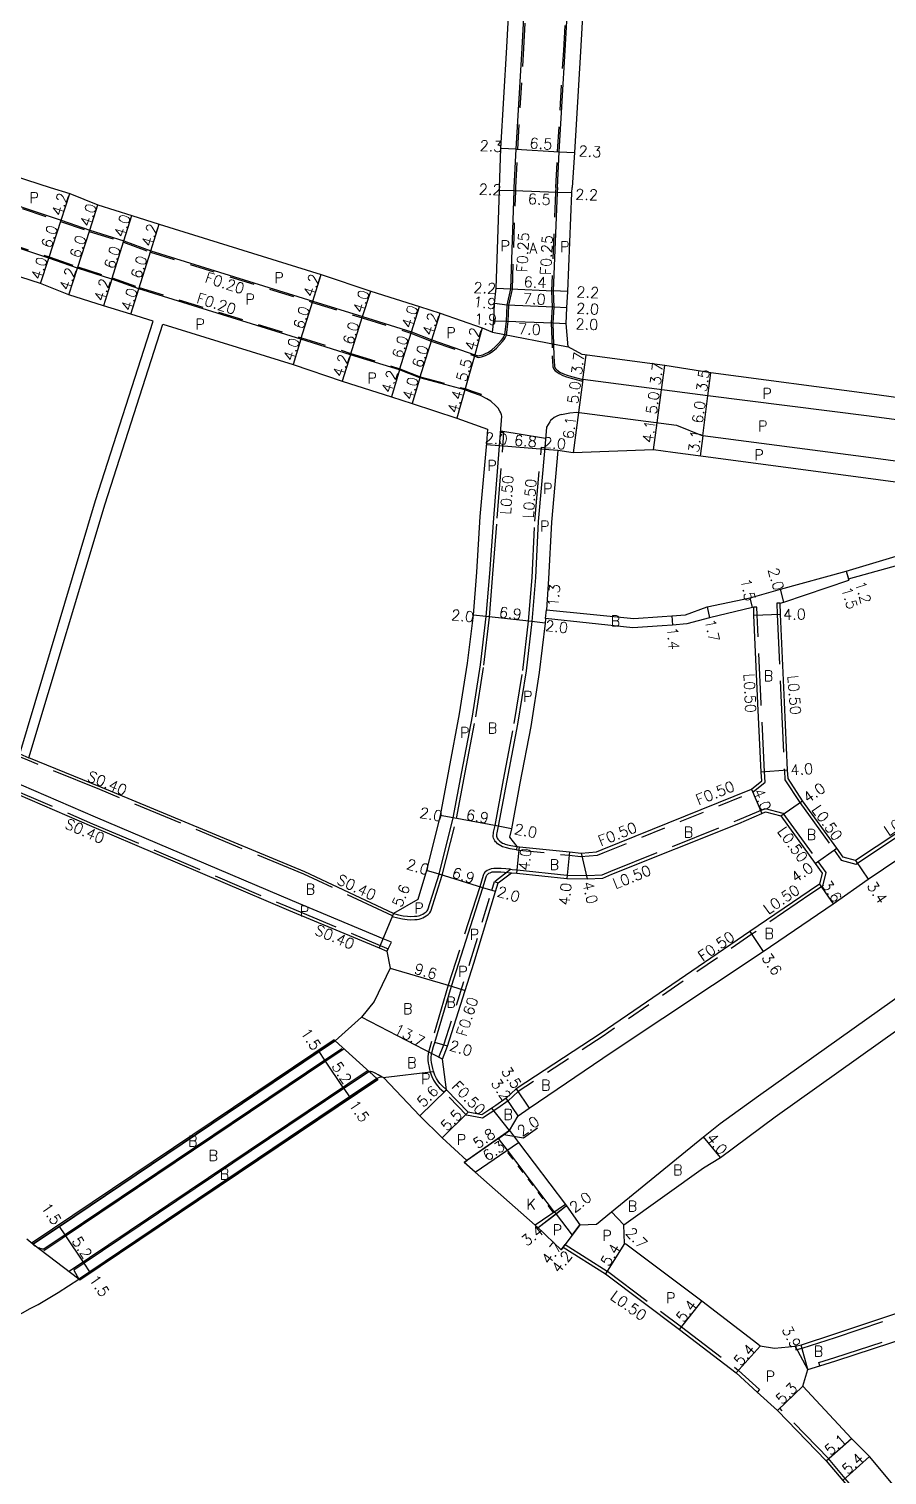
# Model space of a CAD drawing. Header units: metres. Extents: x -1600 to -800, y -109200 to -108599.
# Drawn here: x -1389 to -1260, y -109040 to -108822.5 of the extents above; entities that cross this region are included whole.
import ezdxf

# ---------------------------------------------------------------- set-up
doc = ezdxf.new("R2010")
doc.units = ezdxf.units.M
doc.header["$LTSCALE"] = 2.5
for name, pattern in [('22320', [2.5, 1.5, -1]), ('22330', [4, 3, -1]), ('6301000', [1, 0.5, -0.5])]:
    doc.linetypes.add(name, pattern=pattern)
for name, color, linetype in [('2101000', 7, 'Continuous'), ('2101001', 1, 'Continuous'), ('2102000', 4, 'Continuous'), ('2203000', 1, 'Continuous'), ('2213000', 3, 'Continuous'), ('2213001', 7, 'Continuous'), ('2232000', 120, '22320'), ('2233000', 120, '22330'), ('2233300', 150, '22330'), ('6165200', 90, '61300'), ('6165201', 224, '6301000'), ('9201100', 215, 'Continuous'), ('9201500', 222, 'Continuous'), ('9201600', 215, 'Continuous'), ('9202100', 82, 'Continuous'), ('9202200', 82, 'Continuous'), ('9203500', 155, 'Continuous')]:
    doc.layers.add(name, color=color, linetype=linetype)
doc.layers.add('9301100', color=1, linetype='Continuous', lineweight=30)
doc.layers.add('9304120', color=1, linetype='Continuous', lineweight=30)
doc.styles.add('Dm_Anotation', font='txt.shx', dxfattribs={"bigfont": 'pscdm.shx'})
doc.linetypes.add('61300', pattern='A,2,-0.75,[1,dmdr.shx,S=0.15,R=0,X=0,Y=0],-0.75', length=3.5)

msp = doc.modelspace()

# ---------------------------------------------------------------- linework, layer by layer
at = {"layer": '2101000'}
for points in [[(-1301.11, -108790.05), (-1304.11, -108792.54), (-1305.15, -108809.08), (-1306.06, -108825.86), (-1306.97, -108841.08), (-1307.32, -108846.32)], [(-1318.26, -108846.32), (-1318.06, -108840.46), (-1317.15, -108825.22), (-1316.23, -108808.43), (-1315.33, -108794.13), (-1317.33, -108791.89)], [(-1476.2, -108816.8), (-1471.21, -108818.58), (-1429.87, -108831.97), (-1413.35, -108837.44), (-1409.44, -108838.73), (-1405.18, -108840.09), (-1402.41, -108840.98), (-1385.83, -108846.32)], [(-1370.33, -108866.43), (-1373.7, -108865.39), (-1377.82, -108864.11), (-1383.01, -108862.46), (-1387.28, -108860.76), (-1400.69, -108856.45), (-1406.81, -108854.48), (-1409.56, -108853.6), (-1413.81, -108852.24), (-1417.74, -108850.94), (-1431.77, -108846.32)], [(-1385.83, -108846.32), (-1382.89, -108847.25), (-1378.64, -108848.95), (-1373.54, -108850.57), (-1369.43, -108851.84), (-1345.06, -108859.41), (-1337.63, -108861.94), (-1330.3, -108864.24), (-1327.2, -108865.24), (-1320.86, -108867.44), (-1319.32, -108868.08), (-1319.12, -108866.39), (-1318.99, -108863.79), (-1318.77, -108861.46), (-1318.27, -108846.78), (-1318.26, -108846.32)], [(-1307.92, -108870.3), (-1308.23, -108866.79), (-1308.11, -108864.44), (-1307.98, -108861.97), (-1307.38, -108847.15), (-1307.32, -108846.32)], [(-1368.9, -108866.88), (-1349.3, -108872.96), (-1341.91, -108875.48), (-1334.5, -108877.8), (-1331.37, -108878.82), (-1324.66, -108881.02), (-1320.06, -108882.68)], [(-1247.8, -108879.3), (-1250.25, -108879.06), (-1262.26, -108877.44), (-1286.46, -108874.21), (-1293.41, -108873.1), (-1305.85, -108871.46), (-1307.92, -108870.3)], [(-1320.06, -108882.68), (-1320.23, -108884.8), (-1321.21, -108895.81), (-1321.72, -108904.21), (-1322.24, -108910.67), (-1323.1, -108917.87), (-1324.31, -108925.52), (-1325.89, -108933.82), (-1327.19, -108940.78), (-1329.26, -108949.04), (-1330.55, -108953.42)], [(-1309.48, -108885.91), (-1310.44, -108896.69)], [(-1244.93, -108892.5), (-1263.92, -108889.93), (-1288.41, -108886.69), (-1292.19, -108886.17), (-1295.08, -108885.79), (-1307.17, -108886.22), (-1309.48, -108885.91)], [(-1310.44, -108896.69), (-1310.87, -108905.19), (-1311.19, -108909.87)], [(-1287.03, -108909.4), (-1280.55, -108908.05), (-1276.03, -108906.76), (-1266.13, -108904.02), (-1245.06, -108897.73), (-1244.7, -108897.62)], [(-1266.59, -108947.06), (-1267.53, -108945.69), (-1272.68, -108938.57), (-1274.84, -108935.23), (-1274.93, -108933.98), (-1275.42, -108923.75), (-1276.01, -108910.53), (-1276.05, -108908.84), (-1275.48, -108908.68), (-1265.72, -108905.41), (-1265.79, -108905.17), (-1244.78, -108899.38), (-1244.65, -108899.34), (-1243.42, -108905.94), (-1238.85, -108929.09)], [(-1311.33, -108911.16), (-1311.41, -108911.85), (-1312.29, -108919.26), (-1313.57, -108927.39), (-1315.19, -108935.91), (-1316.47, -108942.78), (-1316.78, -108944.06), (-1315.64, -108945.45), (-1315.23, -108945.5), (-1307.72, -108946.26), (-1306, -108946.43), (-1303.65, -108946.25), (-1302.84, -108945.92), (-1280.39, -108936.81), (-1278.83, -108935.55), (-1278.92, -108934.27), (-1279.42, -108923.94), (-1280, -108910.64), (-1280.04, -108909.47), (-1280.23, -108909.51), (-1286.68, -108911.06)], [(-1311.19, -108909.87), (-1298.06, -108911.17), (-1293.78, -108910.86), (-1292.34, -108910.75), (-1290.31, -108910.59), (-1287.03, -108909.4)], [(-1303.66, -109002.23), (-1301.41, -109000.39), (-1287.58, -108989.1), (-1285.1, -108987.1), (-1279.33, -108982.96), (-1244.85, -108958.45), (-1242.47, -108956.72), (-1239.72, -108957.78), (-1234.81, -108959.66), (-1233.81, -108959.06), (-1214.38, -108947.97), (-1207.74, -108944.26), (-1206.41, -108943.51), (-1204.69, -108943.23), (-1186.43, -108940.32), (-1184.23, -108939.97), (-1182.19, -108920.7), (-1181.19, -108916.91), (-1175.53, -108908.7)], [(-1286.68, -108911.06), (-1290.1, -108911.98), (-1292.23, -108912.15), (-1293.78, -108912.27), (-1298.19, -108912.56), (-1311.33, -108911.16)], [(-1239.62, -108930.93), (-1246.23, -108935.3), (-1264.75, -108947.55), (-1266.59, -108947.06)], [(-1330.55, -108953.42), (-1334.19, -108955.53), (-1347.53, -108949.24), (-1378.21, -108936.54), (-1389.01, -108932.1)], [(-1316.78, -108988.18), (-1315.45, -108985.94), (-1313.79, -108984.8), (-1301.34, -108976.31), (-1278.59, -108961.23), (-1268.1, -108954.08), (-1262.84, -108950.36), (-1244.52, -108938.01), (-1234.65, -108931.48)], [(-1392.57, -108936.8), (-1379.6, -108942.4), (-1349.97, -108955.01), (-1336.35, -108960.7), (-1335.18, -108961.19), (-1334.68, -108963.74), (-1337.13, -108968.78), (-1339.01, -108971.14), (-1342.98, -108974.69), (-1345.38, -108976.3), (-1384.44, -109002.58), (-1388.42, -109005.25), (-1389.31, -109004.49)], [(-1270.12, -108951.1), (-1271.7, -108952.15), (-1280.6, -108958.24), (-1302.95, -108973.54), (-1315.76, -108981.91), (-1317.25, -108983.3), (-1318.81, -108984.39), (-1320.92, -108985.78), (-1322.98, -108985.38), (-1326.25, -108982.02), (-1326.83, -108977.41), (-1326.06, -108975.46), (-1322.1, -108962.98), (-1318.84, -108952.24), (-1318.44, -108950.9), (-1316.45, -108949.39), (-1315.63, -108949.48), (-1308.13, -108950.24), (-1305.1, -108950.33), (-1302.72, -108950.19), (-1301.35, -108949.63), (-1282.28, -108941.97), (-1278.81, -108940.48), (-1278.28, -108940.25), (-1275.96, -108940.86), (-1270.81, -108947.98), (-1269.72, -108949.45), (-1270.12, -108951.1)], [(-1276.89, -109020.97), (-1279.05, -109020.59), (-1279.39, -109020.31), (-1287.84, -109013.84), (-1299.25, -109005.26), (-1299.45, -109005.14), (-1299.54, -109002.34), (-1287.59, -108993.8), (-1285.05, -108992.2), (-1276.82, -108986.09), (-1242.54, -108961.71)], [(-1482.78, -109025.81), (-1481.16, -109025.72), (-1446.93, -109023.67), (-1432.79, -109022.9), (-1406.18, -109020.79), (-1404.18, -109020.56), (-1400.63, -109020.42), (-1395.72, -109019), (-1393.26, -109017.55), (-1391.16, -109016.24), (-1388.81, -109014.91), (-1387.64, -109014.33), (-1384.63, -109012.55), (-1381.51, -109010.51), (-1379.85, -109009.4), (-1340.79, -108983.12), (-1336.68, -108980.36)], [(-1321.91, -108994.42), (-1323.57, -108992.95), (-1323.16, -108992.67), (-1326.88, -108989.26), (-1330.25, -108985.94), (-1335.65, -108980.23), (-1335.74, -108980.18), (-1335.88, -108980.15), (-1336.03, -108980.14), (-1336.22, -108980.16), (-1336.68, -108980.36)], [(-1316.78, -108988.18), (-1315.41, -108989.99)], [(-1308.32, -108999.3), (-1308.16, -108999.51), (-1306.16, -109002.37), (-1303.66, -109002.23)], [(-1312.89, -109002.42), (-1312.43, -109002.82), (-1309.01, -109006.1), (-1308.71, -109005.7), (-1302.32, -109009.71), (-1291.18, -109018.09), (-1282.65, -109024.61), (-1279.5, -109027.5), (-1276.46, -109030.28), (-1269.15, -109037.84), (-1266.64, -109040.81), (-1263.33, -109044.74), (-1257.63, -109052.56), (-1256.22, -109054.6), (-1255.63, -109055.57), (-1254.45, -109057.45), (-1254.15, -109057.89)], [(-1250.66, -109056.08), (-1251.02, -109055.4), (-1251.92, -109053.4), (-1251.68, -109051.66), (-1259.05, -109041.43), (-1262.63, -109037.2), (-1265.31, -109034.48), (-1272.64, -109026.6), (-1271.91, -109024.1), (-1270.1, -109023.54), (-1267.68, -109022.79), (-1250.82, -109017.3), (-1239.49, -109013.35), (-1223.26, -109007.69), (-1220.94, -109007.04), (-1218.97, -109006.6), (-1216.02, -109006.03), (-1194.81, -109002.47), (-1193.65, -109002.27)], [(-1252.11, -109013.51), (-1267.87, -109018.81), (-1272.91, -109020.43), (-1273.77, -109020.67), (-1276.89, -109020.97)]]:
    msp.add_lwpolyline(points, dxfattribs=at)
at = {"layer": '2101001'}
for points in [[(-1315.41, -108989.99), (-1308.32, -108999.3)], [(-1312.89, -109002.42), (-1321.91, -108994.42)]]:
    msp.add_lwpolyline(points, dxfattribs=at)
at = {"layer": '2102000'}
for points in [[(-1390.41, -108931.52), (-1378.99, -108893.43), (-1370.33, -108866.43)], [(-1389.01, -108932.1), (-1377.57, -108893.92), (-1368.9, -108866.88)]]:
    msp.add_lwpolyline(points, dxfattribs=at)
at = {"layer": '2203000'}
for points in [[(-1384.44, -109002.58), (-1345.38, -108976.3), (-1342.98, -108974.69), (-1343.13, -108974.51), (-1388.55, -109005.06), (-1388.42, -109005.25)], [(-1379.85, -109009.4), (-1336.68, -108980.36), (-1336.55, -108980.54), (-1381.36, -109010.69), (-1381.51, -109010.51)]]:
    msp.add_lwpolyline(points, close=True, dxfattribs=at)
at = {"layer": '2213000'}
for points in [[(-1316.05, -108846.32), (-1315.76, -108840.59), (-1314.85, -108825.36), (-1313.93, -108808.57), (-1313.07, -108794.8), (-1313.12, -108794.1), (-1313.35, -108793.44), (-1313.74, -108792.86), (-1314.27, -108792.4), (-1314.9, -108792.1), (-1317.33, -108791.89)], [(-1309.54, -108846.32), (-1309.27, -108840.95), (-1308.36, -108825.73), (-1307.44, -108808.95), (-1306.42, -108792.61), (-1306.26, -108791.81)], [(-1395.89, -108847.33), (-1384.19, -108851.25), (-1379.88, -108852.75), (-1374.75, -108854.38), (-1370.67, -108855.86), (-1346.31, -108863.42), (-1338.86, -108865.75), (-1331.5, -108868.05), (-1328.45, -108869.25), (-1321.99, -108871.48), (-1321.6, -108871.61), (-1321.36, -108871.64), (-1321.2, -108871.62), (-1321.02, -108871.57), (-1320.75, -108871.48), (-1320.44, -108871.36), (-1319.9, -108871.08), (-1319.43, -108870.74), (-1318.89, -108870.3), (-1318.47, -108869.87), (-1318.01, -108869.36), (-1317.77, -108869.05), (-1317.62, -108868.81), (-1317.47, -108868.45), (-1317.34, -108867.67), (-1317.22, -108866.45), (-1317.1, -108864.02), (-1316.57, -108861.59), (-1316.07, -108846.86), (-1316.05, -108846.32)], [(-1309.54, -108846.32), (-1309.58, -108847.08), (-1310.18, -108861.87), (-1310.11, -108864.35), (-1310.23, -108866.71), (-1310.07, -108871.66), (-1310.03, -108872.61), (-1310, -108873.02), (-1309.98, -108873.28), (-1309.9, -108873.53), (-1309.71, -108873.73), (-1309.44, -108873.93), (-1309.19, -108874.09), (-1308.65, -108874.36), (-1308.09, -108874.58), (-1307.41, -108874.78), (-1305.72, -108875.21)], [(-1317.9, -108880.72), (-1317.95, -108880.53), (-1318.06, -108880.23), (-1318.19, -108879.95), (-1318.46, -108879.5), (-1318.8, -108879.15), (-1319.58, -108878.48), (-1320.14, -108878.11), (-1321.11, -108877.6), (-1322.43, -108877.15), (-1323.46, -108876.78), (-1330.25, -108874.98), (-1333.29, -108873.78), (-1340.65, -108871.48), (-1348.11, -108869.14), (-1372.49, -108861.57), (-1376.57, -108860.1), (-1381.72, -108858.46), (-1386.04, -108856.95), (-1398.69, -108852.73)], [(-1250.5, -108882.29), (-1250.69, -108882.33), (-1262.69, -108880.71), (-1286.91, -108877.68), (-1305.72, -108875.21)], [(-1334.19, -108955.53), (-1333.43, -108955.71), (-1332.74, -108955.86), (-1332.1, -108955.94), (-1331.58, -108955.97), (-1331.03, -108955.95), (-1330.71, -108955.93), (-1330.45, -108955.88), (-1330.23, -108955.81), (-1330.02, -108955.72), (-1329.8, -108955.6), (-1329.58, -108955.46), (-1329.29, -108955.27), (-1329.12, -108955.1), (-1329.02, -108954.95), (-1327.35, -108949.61), (-1325.22, -108941.15), (-1323.93, -108934.21), (-1322.34, -108925.87), (-1321.11, -108918.11), (-1320.25, -108910.88), (-1319.73, -108904.39), (-1319.1, -108896.05), (-1317.9, -108880.72)], [(-1308.96, -108880.49), (-1309.28, -108880.6), (-1309.65, -108880.74), (-1310.04, -108880.95), (-1310.41, -108881.25), (-1310.58, -108881.4), (-1310.69, -108881.57), (-1311.18, -108882.39)], [(-1308.96, -108880.49), (-1307.68, -108880.21), (-1306.62, -108880.14), (-1291.65, -108882.1), (-1287.7, -108883.66)], [(-1311.18, -108882.39), (-1311.45, -108885.45), (-1312.43, -108896.56), (-1312.86, -108905.01), (-1313.39, -108911.63), (-1314.27, -108919.03), (-1315.54, -108927.05), (-1317.15, -108935.52), (-1318.44, -108942.41), (-1318.66, -108943.41), (-1318.69, -108943.58), (-1318.7, -108943.76), (-1318.7, -108943.91), (-1318.68, -108944.03), (-1318.6, -108944.2), (-1318.52, -108944.34), (-1318.46, -108944.42), (-1318.37, -108944.52), (-1318.22, -108944.65), (-1318.03, -108944.8), (-1317.81, -108944.93), (-1317.61, -108945.02), (-1317.43, -108945.09), (-1317.07, -108945.19), (-1316.56, -108945.31), (-1315.64, -108945.45)], [(-1246.03, -108889.54), (-1246.9, -108889.13), (-1247.59, -108889.01), (-1263.51, -108886.85), (-1287.7, -108883.66), (-1288.12, -108883.51)], [(-1325.48, -108966.47), (-1320.76, -108951.66), (-1320.25, -108949.99), (-1320.21, -108949.88), (-1320.14, -108949.75), (-1320.07, -108949.66), (-1319.98, -108949.57), (-1319.85, -108949.48), (-1319.67, -108949.4), (-1319.38, -108949.28), (-1319.1, -108949.24), (-1318.83, -108949.25), (-1318.52, -108949.25), (-1318.05, -108949.28), (-1317.52, -108949.31), (-1316.45, -108949.39)], [(-1327.98, -108974.91), (-1325.48, -108966.47)], [(-1326.25, -108982.02), (-1326.92, -108981.41), (-1327.24, -108981.07), (-1327.46, -108980.76), (-1327.72, -108980.33), (-1327.97, -108979.82), (-1328.19, -108979.25), (-1328.29, -108978.86), (-1328.4, -108978.36), (-1328.48, -108977.95), (-1328.52, -108977.53), (-1328.53, -108977.17), (-1328.47, -108976.68), (-1328.16, -108975.54), (-1327.98, -108974.91)], [(-1341.99, -108975.86), (-1344.53, -108977.57), (-1383.59, -109003.85), (-1386.74, -109005.97), (-1386.82, -109006), (-1386.87, -109006), (-1386.96, -109006), (-1387.14, -109005.98), (-1387.26, -109005.94), (-1387.45, -109005.87), (-1387.63, -109005.79), (-1387.82, -109005.7), (-1388, -109005.6), (-1388.17, -109005.49), (-1388.42, -109005.25)], [(-1335.88, -108980.15), (-1336.48, -108979.77), (-1336.83, -108979.57), (-1337.14, -108979.42), (-1337.41, -108979.34), (-1337.54, -108979.32), (-1337.64, -108979.31), (-1337.74, -108979.31), (-1337.81, -108979.32), (-1337.86, -108979.33), (-1337.93, -108979.36), (-1338.13, -108979.49), (-1341.65, -108981.85), (-1380.71, -109008.13), (-1382.26, -109009.18), (-1381.51, -109010.51)], [(-1317.06, -108991.12), (-1318.41, -108989.34), (-1316.78, -108988.18)], [(-1309.97, -109000.43), (-1309.76, -109000.72), (-1307.34, -109003.91), (-1306.16, -109002.37)]]:
    msp.add_lwpolyline(points, dxfattribs=at)
at = {"layer": '2213001'}
msp.add_lwpolyline([(-1309.97, -109000.43), (-1317.06, -108991.12)], dxfattribs=at)
at = {"layer": '2232000'}
for points in [[(-1309.79, -108846.32), (-1309.52, -108840.94), (-1308.61, -108825.71), (-1307.69, -108808.93), (-1306.67, -108792.6), (-1306.49, -108791.69)], [(-1315.8, -108846.32), (-1315.51, -108840.6), (-1314.6, -108825.37), (-1313.68, -108808.58), (-1312.82, -108794.8)], [(-1418.35, -108846.32), (-1416.43, -108846.95), (-1412.45, -108848.06), (-1408.2, -108849.42), (-1405.51, -108850.49), (-1398.63, -108852.54), (-1385.98, -108856.76), (-1381.66, -108858.27), (-1376.51, -108859.91), (-1372.43, -108861.38), (-1348.05, -108868.95), (-1340.59, -108871.29), (-1333.23, -108873.59), (-1330.19, -108874.79), (-1323.4, -108876.59), (-1322.36, -108876.96), (-1321.03, -108877.41), (-1321.11, -108877.6)], [(-1399.94, -108846.32), (-1395.95, -108847.52), (-1384.25, -108851.44), (-1379.95, -108852.94), (-1374.82, -108854.57), (-1370.74, -108856.04), (-1346.37, -108863.61), (-1338.92, -108865.94), (-1331.57, -108868.24), (-1328.52, -108869.44), (-1322.05, -108871.67), (-1321.65, -108871.81)], [(-1321.6, -108871.61), (-1321.65, -108871.81), (-1321.66, -108871.86), (-1321.36, -108871.89), (-1321.15, -108871.86), (-1320.95, -108871.81), (-1320.66, -108871.71), (-1320.34, -108871.59), (-1319.76, -108871.29), (-1319.27, -108870.94), (-1318.72, -108870.48), (-1318.29, -108870.04), (-1317.82, -108869.52), (-1317.57, -108869.2), (-1317.4, -108868.93), (-1317.23, -108868.52), (-1317.09, -108867.7), (-1316.97, -108866.47), (-1316.85, -108864.05), (-1316.32, -108861.62), (-1315.82, -108846.87), (-1315.8, -108846.32)], [(-1309.79, -108846.32), (-1309.83, -108847.07), (-1310.43, -108861.87), (-1310.36, -108864.35), (-1310.48, -108866.71), (-1310.32, -108871.67), (-1310.28, -108872.63), (-1310.24, -108873.04), (-1310.23, -108873.33), (-1310.11, -108873.66), (-1309.88, -108873.92), (-1309.58, -108874.13), (-1309.31, -108874.3), (-1308.76, -108874.59), (-1308.18, -108874.82), (-1307.48, -108875.02), (-1305.77, -108875.46), (-1305.72, -108875.21)], [(-1315.64, -108945.45), (-1315.72, -108945.95), (-1315.28, -108945.99), (-1307.77, -108946.76), (-1306.01, -108946.93), (-1303.53, -108946.74), (-1302.65, -108946.39), (-1280.13, -108937.24), (-1280.39, -108936.81)], [(-1326.83, -108977.41), (-1327.36, -108977.14), (-1326.63, -108975.26), (-1322.67, -108962.81), (-1319.42, -108952.06), (-1319.01, -108950.72), (-1318.92, -108950.75), (-1318.44, -108950.9)], [(-1280.6, -108958.24), (-1280.32, -108958.65), (-1302.67, -108973.96), (-1315.45, -108982.31), (-1316.94, -108983.69), (-1318.53, -108984.8), (-1320.82, -108986.31), (-1323.23, -108985.84), (-1326.61, -108982.37), (-1326.25, -108982.02)]]:
    msp.add_lwpolyline(points, dxfattribs=at)
at = {"layer": '2233000'}
for points in [[(-1334.34, -108955.9), (-1334.38, -108956), (-1333.54, -108956.2), (-1332.82, -108956.35), (-1332.15, -108956.44), (-1331.58, -108956.47), (-1331.01, -108956.45), (-1330.64, -108956.42), (-1330.34, -108956.36), (-1330.06, -108956.29), (-1329.79, -108956.16), (-1329.55, -108956.03), (-1329.3, -108955.87), (-1328.98, -108955.66), (-1328.74, -108955.43), (-1328.56, -108955.17), (-1326.87, -108949.75), (-1324.73, -108941.26), (-1323.44, -108934.31), (-1321.84, -108925.95), (-1320.61, -108918.17), (-1319.76, -108910.94), (-1319.24, -108904.44), (-1318.6, -108896.09), (-1317.59, -108883.17)], [(-1317.59, -108883.17), (-1318.09, -108883.16)], [(-1315.72, -108945.95), (-1316.66, -108945.8), (-1317.19, -108945.67), (-1317.59, -108945.56), (-1317.8, -108945.48), (-1318.04, -108945.37), (-1318.3, -108945.22), (-1318.54, -108945.04), (-1318.73, -108944.87), (-1318.85, -108944.73), (-1318.94, -108944.61), (-1319.04, -108944.42), (-1319.15, -108944.18), (-1319.2, -108943.97), (-1319.2, -108943.75), (-1319.18, -108943.52), (-1319.15, -108943.31), (-1318.93, -108942.31), (-1317.65, -108935.43), (-1316.03, -108926.97), (-1314.77, -108918.96), (-1313.89, -108911.57), (-1313.36, -108904.97), (-1312.93, -108896.52), (-1311.95, -108885.41), (-1311.45, -108885.45)], [(-1280.13, -108937.24), (-1278.31, -108935.78), (-1278.42, -108934.23), (-1278.92, -108923.92), (-1279.5, -108910.62), (-1279.54, -108909.46), (-1280.04, -108909.47)], [(-1276.05, -108908.84), (-1276.55, -108908.85), (-1276.51, -108910.55), (-1275.92, -108923.77), (-1275.42, -108934.02), (-1275.33, -108935.4), (-1273.09, -108938.85), (-1267.94, -108945.98), (-1266.89, -108947.5), (-1264.66, -108948.09), (-1245.95, -108935.71), (-1239.22, -108931.25)], [(-1318.92, -108950.75), (-1318.87, -108950.6), (-1316.6, -108948.88), (-1316.35, -108948.9), (-1315.58, -108948.98), (-1308.09, -108949.74), (-1305.1, -108949.83), (-1302.84, -108949.69), (-1301.53, -108949.17), (-1282.47, -108941.5), (-1278.32, -108939.73), (-1275.66, -108940.42), (-1270.41, -108947.68), (-1269.18, -108949.34), (-1269.68, -108951.41), (-1271.42, -108952.56), (-1280.32, -108958.65)], [(-1316.6, -108948.88), (-1318.02, -108948.78), (-1318.5, -108948.75), (-1318.82, -108948.75), (-1319.12, -108948.74), (-1319.52, -108948.79), (-1319.86, -108948.94), (-1320.11, -108949.04), (-1320.3, -108949.19), (-1320.44, -108949.32), (-1320.56, -108949.48), (-1320.66, -108949.66), (-1320.73, -108949.83), (-1321.24, -108951.51), (-1325.96, -108966.32), (-1328.46, -108974.77), (-1328.96, -108976.58), (-1329.03, -108977.14), (-1329.02, -108977.56), (-1328.97, -108978.02), (-1328.89, -108978.46), (-1328.78, -108978.97), (-1328.67, -108979.4), (-1328.43, -108980.02), (-1328.16, -108980.57), (-1327.88, -108981.03), (-1327.63, -108981.39), (-1327.27, -108981.77), (-1326.61, -108982.37)], [(-1273.77, -109020.67), (-1273.68, -109021.17), (-1272.76, -109020.91), (-1267.71, -109019.28), (-1251.95, -109013.99), (-1240.64, -109010.05), (-1224.19, -109004.31), (-1223.04, -109001.41), (-1223.25, -109000.89), (-1234.47, -108972.98), (-1236.86, -108966.84), (-1238.87, -108961.85), (-1240.97, -108961.05), (-1241.69, -108960.77), (-1241.87, -108961.24)], [(-1270.1, -109023.54), (-1270.25, -109023.06), (-1267.83, -109022.31), (-1250.98, -109016.83), (-1239.65, -109012.88), (-1223.41, -109007.22), (-1221.07, -109006.56), (-1219.07, -109006.11), (-1216.11, -109005.53), (-1194.89, -109001.97), (-1193.37, -109001.72)], [(-1308.71, -109005.7), (-1308.4, -109005.3), (-1302.04, -109009.3), (-1290.88, -109017.69), (-1282.32, -109024.24), (-1279.16, -109027.13), (-1279.5, -109027.5)], [(-1254.15, -109057.89), (-1253.7, -109057.66), (-1254.04, -109057.18), (-1255.2, -109055.31), (-1255.8, -109054.33), (-1257.22, -109052.27), (-1262.93, -109044.43), (-1266.26, -109040.49), (-1268.78, -109037.5), (-1276.1, -109029.93), (-1276.46, -109030.28)]]:
    msp.add_lwpolyline(points, dxfattribs=at)
at = {"layer": '2233300'}
for points in [[(-1334.19, -108955.53), (-1334.34, -108955.9), (-1347.69, -108949.6), (-1378.37, -108936.9), (-1389.17, -108932.47), (-1390.56, -108931.9), (-1414.52, -108922.31), (-1427.05, -108917.21), (-1445.36, -108909.48), (-1464.94, -108901.62), (-1480.46, -108894.99), (-1482.78, -108894.02)], [(-1482.78, -108899.98), (-1482.58, -108900.06), (-1466.83, -108906.14), (-1447.1, -108914.6), (-1428.94, -108921.73), (-1416.6, -108926.97), (-1392.42, -108936.43), (-1379.44, -108942.03), (-1349.81, -108954.64), (-1336.19, -108960.33), (-1335, -108960.83), (-1335.18, -108961.19)], [(-1390.41, -108931.52), (-1389.01, -108932.1)]]:
    msp.add_lwpolyline(points, dxfattribs=at)
at = {"layer": '6165200'}
for points in [[(-1341.61, -108975.89), (-1386.78, -109006.27)], [(-1338.03, -108979.14), (-1382.99, -109009.38)]]:
    msp.add_lwpolyline(points, dxfattribs=at)
at = {"layer": '6165201'}
msp.add_lwpolyline([(-1310.17, -109000.42), (-1317.12, -108991.29)], dxfattribs=at)
at = {"layer": '9201100'}
for points in [[(-1315.76, -108840.59), (-1318.06, -108840.46)], [(-1315.76, -108840.59), (-1309.27, -108840.95)], [(-1309.27, -108840.95), (-1306.97, -108841.08)], [(-1384.19, -108851.25), (-1382.89, -108847.25)], [(-1316.07, -108846.86), (-1318.27, -108846.78)], [(-1309.58, -108847.08), (-1316.07, -108846.86)], [(-1307.38, -108847.15), (-1309.58, -108847.08)], [(-1379.88, -108852.75), (-1378.64, -108848.95)], [(-1374.75, -108854.38), (-1373.54, -108850.57)], [(-1386.04, -108856.95), (-1384.19, -108851.25)], [(-1381.72, -108858.46), (-1379.88, -108852.75)], [(-1370.67, -108855.86), (-1369.43, -108851.84)], [(-1376.57, -108860.1), (-1374.75, -108854.38)], [(-1387.28, -108860.76), (-1386.04, -108856.95)], [(-1372.49, -108861.57), (-1370.67, -108855.86)], [(-1383.01, -108862.46), (-1381.72, -108858.46)], [(-1346.31, -108863.42), (-1345.06, -108859.41)], [(-1376.57, -108860.1), (-1377.82, -108864.11)], [(-1373.7, -108865.39), (-1372.49, -108861.57)], [(-1318.77, -108861.46), (-1316.57, -108861.59)], [(-1316.57, -108861.59), (-1310.18, -108861.87)], [(-1348.11, -108869.14), (-1346.31, -108863.42)], [(-1338.86, -108865.75), (-1337.63, -108861.94)], [(-1317.1, -108864.02), (-1318.99, -108863.79)], [(-1307.98, -108861.97), (-1310.18, -108861.87)], [(-1340.65, -108871.48), (-1338.86, -108865.75)], [(-1331.5, -108868.05), (-1330.3, -108864.24)], [(-1328.45, -108869.25), (-1327.2, -108865.24)], [(-1310.11, -108864.35), (-1317.1, -108864.02)], [(-1308.11, -108864.44), (-1310.11, -108864.35)], [(-1333.29, -108873.78), (-1331.5, -108868.05)], [(-1320.86, -108867.44), (-1321.99, -108871.48)], [(-1319.12, -108866.39), (-1317.22, -108866.45)], [(-1317.22, -108866.45), (-1310.23, -108866.71)], [(-1310.23, -108866.71), (-1308.23, -108866.79)], [(-1348.11, -108869.14), (-1349.3, -108872.96)], [(-1330.25, -108874.98), (-1328.45, -108869.25)], [(-1340.65, -108871.48), (-1341.91, -108875.48)], [(-1321.99, -108871.48), (-1323.46, -108876.78)], [(-1333.29, -108873.78), (-1334.5, -108877.8)], [(-1330.25, -108874.98), (-1331.37, -108878.82)], [(-1323.46, -108876.78), (-1324.66, -108881.02)], [(-1305.72, -108875.21), (-1306.37, -108880.17)], [(-1306.37, -108880.17), (-1307.17, -108886.22)], [(-1266.13, -108904.02), (-1265.72, -108905.41)], [(-1266.13, -108904.02), (-1265.79, -108905.17)], [(-1275.48, -108908.68), (-1276.03, -108906.76)], [(-1287.03, -108909.4), (-1286.68, -108911.06)], [(-1280.23, -108909.51), (-1280.55, -108908.05)], [(-1320.25, -108910.88), (-1322.24, -108910.67)], [(-1313.39, -108911.63), (-1320.25, -108910.88)], [(-1311.41, -108911.85), (-1313.39, -108911.63)], [(-1311.33, -108911.16), (-1311.19, -108909.87)], [(-1292.34, -108910.75), (-1292.23, -108912.15)], [(-1280, -108910.64), (-1276.01, -108910.53)], [(-1274.93, -108933.98), (-1278.92, -108934.27)], [(-1280.39, -108936.81), (-1278.81, -108940.48)], [(-1275.96, -108940.86), (-1272.68, -108938.57)], [(-1325.22, -108941.15), (-1327.19, -108940.78)], [(-1318.44, -108942.41), (-1325.22, -108941.15)], [(-1316.47, -108942.78), (-1318.44, -108942.41)], [(-1315.63, -108949.48), (-1315.23, -108945.5)], [(-1307.72, -108946.26), (-1308.13, -108950.24)], [(-1306, -108946.43), (-1305.1, -108950.33)], [(-1270.81, -108947.98), (-1267.53, -108945.69)], [(-1264.75, -108947.55), (-1262.84, -108950.36)], [(-1327.35, -108949.61), (-1329.26, -108949.04)], [(-1320.76, -108951.66), (-1327.35, -108949.61)], [(-1318.84, -108952.24), (-1320.76, -108951.66)], [(-1270.12, -108951.1), (-1268.1, -108954.08)], [(-1334.19, -108955.53), (-1336.35, -108960.7)], [(-1280.6, -108958.24), (-1278.59, -108961.23)], [(-1334.68, -108963.74), (-1325.48, -108966.47)], [(-1326.83, -108977.41), (-1339.01, -108971.14)], [(-1326.06, -108975.46), (-1327.98, -108974.91)], [(-1344.53, -108977.57), (-1345.38, -108976.3)], [(-1341.65, -108981.85), (-1344.53, -108977.57)], [(-1341.65, -108981.85), (-1340.79, -108983.12)], [(-1326.25, -108982.02), (-1330.25, -108985.94)], [(-1315.45, -108985.94), (-1317.25, -108983.3)], [(-1315.76, -108981.91), (-1313.79, -108984.8)], [(-1322.98, -108985.38), (-1326.88, -108989.26)], [(-1318.41, -108989.34), (-1323.57, -108992.95)], [(-1318.41, -108989.34), (-1323.16, -108992.67)], [(-1316.78, -108988.18), (-1318.41, -108989.34)], [(-1285.05, -108992.2), (-1287.58, -108989.1)], [(-1309.76, -109000.72), (-1312.43, -109002.82)], [(-1308.16, -108999.51), (-1309.76, -109000.72)], [(-1299.54, -109002.34), (-1301.41, -109000.39)], [(-1383.59, -109003.85), (-1384.44, -109002.58)], [(-1306.16, -109002.37), (-1309.01, -109006.1)], [(-1306.16, -109002.37), (-1308.71, -109005.7)], [(-1380.71, -109008.13), (-1383.59, -109003.85)], [(-1299.45, -109005.14), (-1302.32, -109009.71)], [(-1379.85, -109009.4), (-1380.71, -109008.13)], [(-1291.18, -109018.09), (-1287.84, -109013.84)], [(-1279.05, -109020.59), (-1282.65, -109024.61)], [(-1271.91, -109024.1), (-1273.77, -109020.67)], [(-1272.64, -109026.6), (-1276.46, -109030.28)], [(-1269.15, -109037.84), (-1265.31, -109034.48)], [(-1266.64, -109040.81), (-1262.63, -109037.2)]]:
    msp.add_lwpolyline(points, dxfattribs=at)
at = {"layer": '9201100', "flags": 128}
for points in [[(-1305.72, -108875.21), (-1305.24, -108871.54)], [(-1293.89, -108876.76), (-1293.41, -108873.1)], [(-1286.91, -108877.68), (-1286.46, -108874.21)], [(-1294.55, -108881.72), (-1293.89, -108876.76)], [(-1287.7, -108883.66), (-1286.91, -108877.68)], [(-1295.08, -108885.79), (-1294.55, -108881.72)], [(-1318.25, -108885.21), (-1320.25, -108885.03)], [(-1311.48, -108885.73), (-1318.25, -108885.21)], [(-1309.48, -108885.91), (-1311.48, -108885.73)], [(-1287.7, -108883.66), (-1288.1, -108886.73)]]:
    msp.add_lwpolyline(points, dxfattribs=at)
at = {"layer": '9201600'}
msp.add_lwpolyline([(-1317.6, -108988.76), (-1314.66, -108989.25), (-1312.54, -108987.74)], dxfattribs=at)
at = {"layer": '9202200'}
for points in [[(-1319.32, -108868.08), (-1307.92, -108870.3)], [(-1311.33, -108884.09), (-1318.08, -108883)], [(-1335.18, -108961.19), (-1335, -108960.83), (-1334.51, -108959.84), (-1335.77, -108959.31), (-1349.38, -108953.62), (-1379, -108941.02), (-1392, -108935.41), (-1416.19, -108925.95), (-1428.52, -108920.71), (-1446.68, -108913.58), (-1466.78, -108905.31), (-1482.19, -108899.03), (-1482.78, -108898.8)], [(-1325.48, -108966.47), (-1323.41, -108967.12)], [(-1335.74, -108980.18), (-1328.18, -108979.28)], [(-1316.78, -108988.18), (-1319.4, -108984.78)], [(-1316.78, -108988.18), (-1323.16, -108992.67)], [(-1308.16, -108999.51), (-1312.43, -109002.82)], [(-1299.54, -109002.34), (-1301.41, -109000.39)], [(-1271.91, -109024.1), (-1272.91, -109020.43)]]:
    msp.add_lwpolyline(points, dxfattribs=at)
at = {"layer": '9301100'}
msp.add_lwpolyline([(-1384.44, -109002.58), (-1345.38, -108976.3), (-1342.98, -108974.69), (-1336.68, -108980.36), (-1340.79, -108983.12), (-1379.85, -109009.4), (-1381.51, -109010.51), (-1388.42, -109005.25)], close=True, dxfattribs=at)
at = {"layer": '9304120'}
msp.add_lwpolyline([(-1312.89, -109002.42), (-1321.91, -108994.42), (-1315.41, -108989.99), (-1308.32, -108999.3)], close=True, dxfattribs=at)

# ---------------------------------------------------------------- texts
at = {"layer": '9201500', "style": 'Dm_Anotation'}
for s, rotation, p in [('2.3', 356.7857, (-1321.28, -108840.81)), ('6.5', 356.7857, (-1313.78, -108840.45)), ('2.3', 356.7857, (-1306.4, -108841.62)), ('2.2', 358.058, (-1321.4, -108847.38)), ('2.2', 358.058, (-1306.89, -108848.15)), ('4.2', 72.0136, (-1384.13, -108850.74)), ('6.5', 358.058, (-1314.02, -108848.84)), ('4.0', 71.8827, (-1379.85, -108852.34)), ('4.0', 72.3671, (-1374.73, -108853.97)), ('6.0', 72.0121, (-1385.7, -108855.59)), ('4.2', 72.7524, (-1370.61, -108855.36)), ('6.0', 72.1768, (-1381.39, -108857.1)), ('4.0', 72.0117, (-1387.25, -108860.35)), ('6.0', 72.3647, (-1376.24, -108858.73)), ('6.0', 72.3698, (-1372.22, -108860.18)), ('4.2', 72.1761, (-1382.95, -108861.95)), ('4.2', 72.6112, (-1346.26, -108862.91)), ('4.2', 72.6992, (-1377.77, -108863.6)), ('4.0', 72.3684, (-1373.67, -108865.02)), ('2.2', 356.5576, (-1322.22, -108862.15)), ('6.4', 357.4784, (-1314.66, -108861.31)), ('2.2', 357.4784, (-1306.72, -108862.82)), ('4.0', 72.1725, (-1338.83, -108865.34)), ('1.9', 353.0512, (-1322.27, -108864.26)), ('7.0', 357.2531, (-1314.77, -108863.82)), ('2.0', 357.4768, (-1306.75, -108865.3)), ('6.0', 72.6137, (-1347.78, -108867.78)), ('4.0', 72.6147, (-1331.48, -108867.64)), ('4.2', 72.6147, (-1328.4, -108868.74)), ('1.9', 358.0584, (-1322.07, -108866.89)), ('2.0', 357.7758, (-1306.86, -108867.64)), ('6.0', 72.6142, (-1340.33, -108870.11)), ('4.2', 74.4657, (-1321.95, -108870.97)), ('7.0', 357.8783, (-1315.5, -108868.4)), ('4.0', 72.6148, (-1349.28, -108872.55)), ('6.0', 72.6144, (-1332.94, -108872.19)), ('6.0', 72.6148, (-1329.92, -108873.61)), ('4.2', 72.6146, (-1341.85, -108874.98)), ('5.5', 74.4644, (-1323.25, -108875.65)), ('3.7', 82.5178, (-1305.9, -108874.6)), ('4.2', 73.2469, (-1334.55, -108877.38)), ('3.7', 82.5178, (-1294.07, -108876.15)), ('3.5', 82.5172, (-1287.1, -108877.18)), ('4.0', 73.7189, (-1331.35, -108878.4)), ('5.0', 82.5178, (-1306.47, -108878.95)), ('4.4', 74.181, (-1324.59, -108880.41)), ('5.0', 82.5178, (-1294.64, -108880.5)), ('6.0', 82.5178, (-1287.72, -108881.92)), ('6.1', 82.5178, (-1307.16, -108884.27)), ('2.0', 354.8753, (-1320.52, -108884.75)), ('6.8', 355.5335, (-1316.12, -108885.12)), ('4.1', 82.5178, (-1295.21, -108884.85)), ('3.1', 82.4783, (-1288.3, -108886.28)), ('2.0', 354.9402, (-1311.75, -108885.46)), ('2.0', 285.9352, (-1277.91, -108903.8)), ('1.3', 83.7929, (-1309.48, -108909.47)), ('1.5', 282.4096, (-1282.05, -108905.33)), ('1.5', 286.7317, (-1266.88, -108906.66)), ('1.2', 286.7317, (-1264.84, -108905.8)), ('6.9', 353.7806, (-1318.4, -108910.98)), ('2.0', 353.7785, (-1325.58, -108911.37)), ('2.0', 353.791, (-1311.45, -108913.01)), ('1.7', 281.6671, (-1287.4, -108911.43)), ('4.0', 1.5158, (-1275.61, -108911.37)), ('1.4', 274.575, (-1293.06, -108912.5)), ('4.0', 4.0709, (-1274.47, -108934.75)), ('4.0', 293.1623, (-1280.14, -108937.13)), ('4.0', 34.8934, (-1271.89, -108939)), ('2.0', 349.4428, (-1330.38, -108941.09)), ('6.9', 349.4441, (-1323.39, -108941.39)), ('2.0', 349.4385, (-1316.14, -108943.56)), ('4.0', 84.207, (-1313.81, -108949.16)), ('2.0', 343.1645, (-1332.41, -108948.79)), ('6.9', 342.7436, (-1325.55, -108950.06)), ('4.0', 34.8587, (-1273.72, -108950.98)), ('4.0', 283.0605, (-1305.79, -108950.9)), ('3.6', 304.1138, (-1269.92, -108951.21)), ('3.4', 304.2675, (-1263.1, -108951.39)), ('5.6', 67.3263, (-1332.99, -108954.73)), ('2.0', 343.4672, (-1318.76, -108952.9)), ('4.0', 84.2082, (-1307.75, -108954.4)), ('3.6', 303.8779, (-1278.92, -108962.17)), ('9.6', 343.4646, (-1331.23, -108964.5)), ('13.7', 332.7545, (-1334.29, -108973.46)), ('1.5', 303.9278, (-1348.24, -108973.45)), ('2.0', 343.8928, (-1325.93, -108976.08)), ('5.2', 303.9278, (-1343.59, -108978.5)), ('3.5', 304.314, (-1318.09, -108979.24)), ('3.2', 304.3673, (-1319.64, -108981.05)), ('5.6', 44.3578, (-1329.74, -108984.78)), ('1.5', 303.9277, (-1340.98, -108984.26)), ('5.5', 44.843, (-1326.14, -108988.38)), ('5.8', 35.0055, (-1321.51, -108990.99)), ('2.0', 35.4132, (-1314.87, -108989.15)), ('6.3', 35.0055, (-1320.06, -108992.86)), ('4.0', 309.1505, (-1287.25, -108989.34)), ('2.0', 37.241, (-1306.97, -109000.6)), ('1.5', 303.9278, (-1387.26, -108999.71)), ('3.4', 38.2107, (-1314.17, -109005.66)), ('2.7', 313.6518, (-1299.4, -109003.65)), ('5.2', 303.9278, (-1382.65, -109004.78)), ('4.7', 52.6208, (-1310.82, -109008.44)), ('4.2', 52.6208, (-1309.29, -109009.75)), ('5.4', 57.8951, (-1301.82, -109008.73)), ('1.5', 303.9278, (-1380.04, -109010.53)), ('5.4', 51.8117, (-1290.58, -109017.16)), ('3.9', 298.4408, (-1275.88, -109018.09)), ('5.4', 48.1899, (-1281.99, -109023.73)), ('5.3', 43.9726, (-1275.77, -109029.47)), ('5.1', 41.1956, (-1268.5, -109037.14)), ('5.4', 42.0058, (-1265.89, -109040))]:
    msp.add_text(s, height=1.6, rotation=rotation, dxfattribs=at).set_placement(p)
at = {"layer": '9202100', "style": 'Dm_Anotation'}
for s, p in [('P', (-1388.96, -108848.67)), ('P', (-1318.11, -108855.92)), ('A', (-1313.79, -108856.24)), ('P', (-1309.15, -108856.04)), ('P', (-1352.14, -108860.7)), ('P', (-1356.49, -108863.95)), ('P', (-1363.99, -108867.69)), ('P', (-1326.27, -108868.98)), ('P', (-1338.13, -108875.79)), ('P', (-1278.76, -108878.11)), ('P', (-1279.38, -108883.01)), ('P', (-1279.96, -108887.34)), ('P', (-1320.11, -108888.96)), ('P', (-1311.7, -108892.4)), ('P', (-1312.16, -108898.06)), ('B', (-1301.55, -108912.33)), ('B', (-1278.52, -108920.58)), ('P', (-1314.72, -108923.67)), ('B', (-1320.03, -108928.43)), ('P', (-1324.21, -108929.11)), ('B', (-1290.55, -108944.09)), ('B', (-1272.07, -108944.46)), ('B', (-1310.73, -108948.98)), ('B', (-1347.42, -108952.67)), ('P', (-1348.32, -108955.99)), ('P', (-1331.08, -108955.51)), ('P', (-1322.75, -108959.47)), ('B', (-1278.42, -108959.33)), ('P', (-1324.48, -108965.04)), ('B', (-1326.27, -108969.67)), ('B', (-1332.77, -108970.64)), ('B', (-1332.16, -108978.77)), ('P', (-1330.05, -108981.21)), ('B', (-1312.02, -108982.15)), ('B', (-1317.69, -108986.54)), ('B', (-1365.11, -108990.57)), ('P', (-1324.7, -108990.34)), ('B', (-1362.02, -108992.73)), ('B', (-1360.33, -108995.52)), ('B', (-1292.16, -108994.9)), ('K', (-1314.22, -109000.04)), ('B', (-1298.99, -109000.34)), ('P', (-1310.28, -109003.91)), ('P', (-1302.81, -109004.76)), ('P', (-1293.22, -109014.15)), ('B', (-1271.03, -109022.17)), ('P', (-1278.25, -109025.93))]:
    msp.add_text(s, height=1.6, dxfattribs=at).set_placement(p)
at = {"layer": '9203500', "style": 'Dm_Anotation'}
for s, rotation, p in [('F0.25', 87.1319, (-1314.11, -108859.14)), ('F0.25', 87.1319, (-1310.54, -108859.55)), ('F0.20', 342.3734, (-1362.67, -108860.56)), ('F0.20', 342.3735, (-1363.94, -108863.66)), ('L0.50', 85.9106, (-1316.57, -108895.6)), ('L0.50', 85.3184, (-1313.17, -108896.15)), ('L0.50', 272.5243, (-1281.53, -108919.44)), ('L0.50', 274.0736, (-1274.94, -108919.74)), ('S0.40', 337.6573, (-1380.4, -108935.49)), ('F0.50', 22.0981, (-1288.32, -108939.27)), ('L0.50', 305.8577, (-1271.38, -108939.93)), ('L0.50', 33.4798, (-1259.75, -108943.92)), ('S0.40', 336.6533, (-1383.76, -108942.64)), ('F0.50', 22.0981, (-1303.01, -108945.45)), ('L0.50', 305.858, (-1276.56, -108943.18)), ('L0.50', 21.9046, (-1300.83, -108951.87)), ('S0.40', 334.7602, (-1342.88, -108950.99)), ('L0.50', 34.3926, (-1277.86, -108955.74)), ('S0.40', 337.3263, (-1346.19, -108958.61)), ('F0.50', 34.3926, (-1287.7, -108962.81)), ('F0.60', 72.3682, (-1323.26, -108974.15)), ('F0.50', 314.1868, (-1325.56, -108981.64)), ('L0.50', 324.6704, (-1301.73, -109013.44))]:
    msp.add_text(s, height=1.6, rotation=rotation, dxfattribs=at).set_placement(p)

doc.saveas('drawing.dxf')
